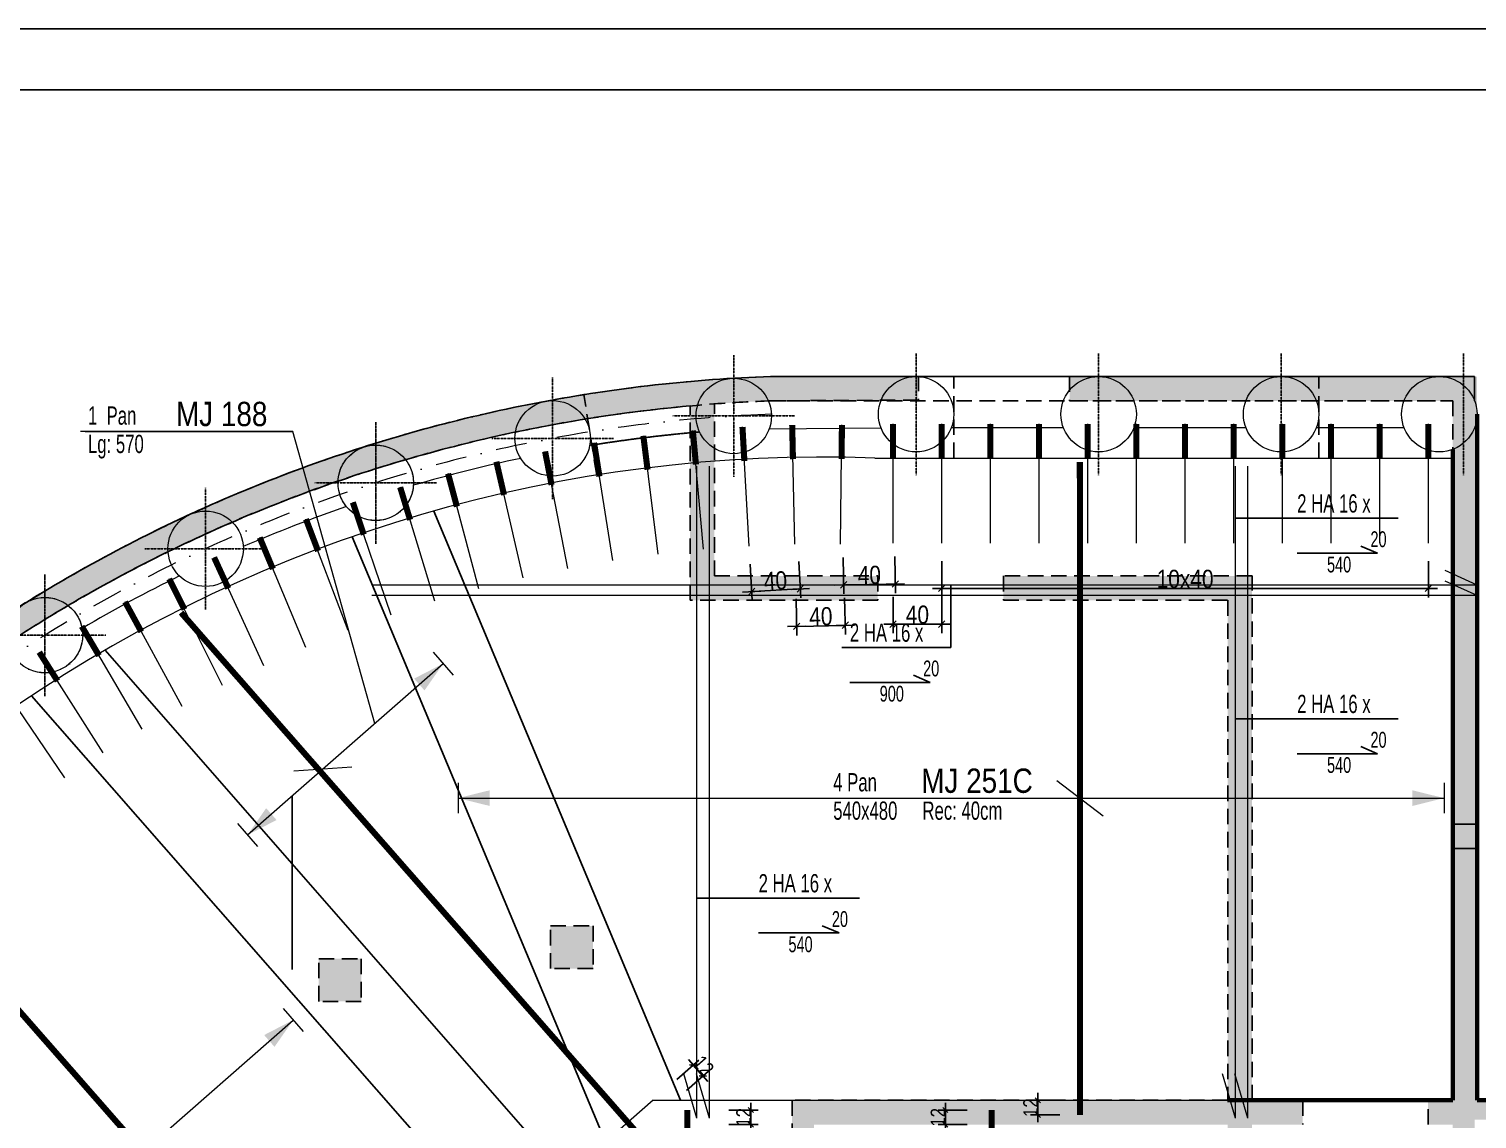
# Model space of a CAD drawing. Header units: millimetres. Extents: x 2049 to 26244, y -43633 to -34245.
# Drawn here: x 22339 to 23529, y -40329 to -39433 of the extents above; entities that cross this region are included whole.
import ezdxf

# ---------------------------------------------------------------- set-up
doc = ezdxf.new("R2010")
doc.units = ezdxf.units.MM
doc.linetypes.add('CACHEX2', pattern=[19.05, 12.7, -6.35])
doc.linetypes.add('TIRETPTX2', pattern=[50.8, 25.4, -12.7, 0, -12.7])
for name, color, linetype in [('01-Cad  2', 1, 'Continuous'), ('01_ARMA_INF', 50, 'Continuous'), ('01_cote_gen', 4, 'Continuous'), ('01_linteaux', 2, 'Continuous'), ('01_murs_sup', 2, 'CACHEX2'), ('01_resv', 32, 'Continuous'), ('01_texte', 230, 'Continuous'), ('AA_COTES', 2, 'Continuous')]:
    doc.layers.add(name, color=color, linetype=linetype)
for name, color, linetype, lineweight in [('01_murs_coup', 5, 'Continuous', 60), ('01_PIEUX', 5, 'Continuous', 60), ('01_tram_axes', 2, 'TIRETPTX2', 9)]:
    doc.layers.add(name, color=color, linetype=linetype, lineweight=lineweight)
doc.styles.add('PATIO', font='ARIALN.TTF')
doc.styles.add('STYLE2', font='ARIALN.TTF')
doc.dimstyles.new('JB50', dxfattribs={"dimscale": 0.1, "dimtxt": 150, "dimasz": 15, "dimexe": 0.1, "dimexo": 0.1, "dimgap": 0.09, "dimtad": 1, "dimdec": 1, "dimdsep": 46, "dimtxsty": 'STYLE2', "dimblk1": 'BOND_G', "dimblk2": 'BOND_D', "dimsah": 1, "dimcen": 1.5, "dimdle": 0.01, "dimse1": 1, "dimse2": 1, "dimclrd": 4, "dimclre": 2, "dimclrt": 6, "dimazin": 2, "dimtfac": 2.333333, "dimtdec": 1, "dimtix": 1, "dimtmove": 2, "dimatfit": 3, "dimldrblk": 'BOND_G', "dimfxl": 1, "dimtolj": 1, "dimtzin": 0, "dimarcsym": 0})
doc.dimstyles.new('JB50res', dxfattribs={"dimscale": 0.1, "dimtxt": 120, "dimasz": 12, "dimexe": 0.1, "dimexo": 0.1, "dimgap": 0.09, "dimtad": 1, "dimdec": 1, "dimdsep": 46, "dimtxsty": 'STYLE2', "dimblk1": 'BOND_G', "dimblk2": 'BOND_D', "dimsah": 1, "dimcen": 1.5, "dimdle": 0.01, "dimse1": 1, "dimse2": 1, "dimclrd": 4, "dimclre": 2, "dimclrt": 6, "dimazin": 2, "dimtfac": 2.333333, "dimtdec": 1, "dimtix": 1, "dimtmove": 2, "dimatfit": 3, "dimldrblk": 'BOND_G', "dimfxl": 1, "dimtolj": 1, "dimtzin": 0, "dimarcsym": 0})
pattern_1 = [(135, (9875.571, 7111.822), (-11.2253202, 9e-16), [7.9375, -7.9375])]

# ---------------------------------------------------------------- blocks, each defined once
blk = doc.blocks.new('BOND_G')
at = {"layer": 'AA_COTES', "color": 0}
for p, q in [((0, -5), (0, 15)), ((5, 0), (-5, 0)), ((1.77, 1.77), (-1.77, -1.77))]:
    blk.add_line(p, q, dxfattribs=at)
blk = doc.blocks.new('BOND_D')
at = {"layer": 'AA_COTES', "color": 0}
for p, q in [((5, 0), (-5, 0)), ((-1.77, -1.77), (1.77, 1.77)), ((0, 5), (0, -15))]:
    blk.add_line(p, q, dxfattribs=at)
blk = doc.blocks.new('*D9491')
at = {"layer": '01_resv', "color": 4, "lineweight": -2, "ltscale": 200, "transparency": 16777216}
for p, q in [((22932.2, -40320.8), (22932.2, -40319.6)), ((22932.2, -40334), (22932.2, -40322)), ((22932.2, -40335.2), (22932.2, -40336.4))]:
    blk.add_line(p, q, dxfattribs=at)
at = {"layer": 'Defpoints', "color": 0, "ltscale": 200, "transparency": 16777216}
for p in [(22932.2, -40322), (22939.6, -40322), (22939.6, -40334)]:
    blk.add_point(p, dxfattribs=at)
at = {"layer": '01_resv', "color": 4, "lineweight": -2, "ltscale": 200, "transparency": 16777216, "xscale": 1.2, "yscale": 1.2, "zscale": 1.2}
for name, p, rotation in [('BOND_D', (22932.2, -40322), 270), ('BOND_G', (22932.2, -40334), 90)]:
    blk.add_blockref(name, p, dxfattribs=dict(at, rotation=rotation))
at = {"layer": '01_resv', "color": 6, "ltscale": 200, "transparency": 16777216, "insert": (22926.2, -40328), "char_height": 12, "attachment_point": 5, "rotation": 90, "style": 'STYLE2'}
blk.add_mtext('\\A1;12', dxfattribs=at)
blk = doc.blocks.new('*D9492')
at = {"layer": '01_resv', "color": 4, "lineweight": -2, "ltscale": 200, "transparency": 16777216}
for p, q in [((23168.1, -40312.8), (23168.1, -40311.6)), ((23168.1, -40314), (23168.1, -40326)), ((23168.1, -40327.2), (23168.1, -40328.4))]:
    blk.add_line(p, q, dxfattribs=at)
at = {"layer": 'Defpoints', "color": 0, "ltscale": 200, "transparency": 16777216}
for p in [(23183.6, -40314), (23168.1, -40326), (23202.8, -40326)]:
    blk.add_point(p, dxfattribs=at)
at = {"layer": '01_resv', "color": 4, "lineweight": -2, "ltscale": 200, "transparency": 16777216, "xscale": 1.2, "yscale": 1.2, "zscale": 1.2}
for name, p, rotation in [('BOND_G', (23168.1, -40314), 270), ('BOND_D', (23168.1, -40326), 90)]:
    blk.add_blockref(name, p, dxfattribs=dict(at, rotation=rotation))
at = {"layer": '01_resv', "color": 6, "ltscale": 200, "transparency": 16777216, "insert": (23162.1, -40320), "char_height": 12, "attachment_point": 5, "rotation": 90, "style": 'STYLE2'}
blk.add_mtext('\\A1;12', dxfattribs=at)
blk = doc.blocks.new('*D9493')
at = {"layer": '01_resv', "color": 4, "lineweight": -2, "ltscale": 200, "transparency": 16777216}
for p, q in [((22884.1, -40284.1), (22883.3, -40283.2)), ((22892.8, -40294.1), (22884.9, -40285)), ((22893.6, -40295), (22894.3, -40295.9))]:
    blk.add_line(p, q, dxfattribs=at)
at = {"layer": 'Defpoints', "color": 0, "ltscale": 200, "transparency": 16777216}
for p in [(22884.9, -40285), (22845.9, -40319.1), (22853.8, -40328.2)]:
    blk.add_point(p, dxfattribs=at)
at = {"layer": '01_resv', "color": 4, "lineweight": -2, "ltscale": 200, "transparency": 16777216, "xscale": 1.2, "yscale": 1.2, "zscale": 1.2}
for name, p, rotation in [('BOND_D', (22884.9, -40285), 311.2122092456704), ('BOND_G', (22892.8, -40294.1), 131.2122092456704)]:
    blk.add_blockref(name, p, dxfattribs=dict(at, rotation=rotation))
at = {"layer": '01_resv', "color": 6, "ltscale": 200, "transparency": 16777216, "insert": (22893.4, -40285.6), "char_height": 12, "attachment_point": 5, "rotation": 311.2122, "style": 'STYLE2'}
blk.add_mtext('\\A1;12', dxfattribs=at)
blk = doc.blocks.new('*D9495')
at = {"layer": '01_resv', "color": 4, "lineweight": -2, "ltscale": 200, "transparency": 16777216}
for p, q in [((23092.1, -40320.8), (23092.1, -40319.6)), ((23092.1, -40322), (23092.1, -40334)), ((23092.1, -40335.2), (23092.1, -40336.4))]:
    blk.add_line(p, q, dxfattribs=at)
at = {"layer": 'Defpoints', "color": 0, "ltscale": 200, "transparency": 16777216}
for p in [(23130.1, -40322), (23092.1, -40334), (23138.5, -40334)]:
    blk.add_point(p, dxfattribs=at)
at = {"layer": '01_resv', "color": 4, "lineweight": -2, "ltscale": 200, "transparency": 16777216, "xscale": 1.2, "yscale": 1.2, "zscale": 1.2}
for name, p, rotation in [('BOND_G', (23092.1, -40322), 270), ('BOND_D', (23092.1, -40334), 90)]:
    blk.add_blockref(name, p, dxfattribs=dict(at, rotation=rotation))
at = {"layer": '01_resv', "color": 6, "ltscale": 200, "transparency": 16777216, "insert": (23086, -40328), "char_height": 12, "attachment_point": 5, "rotation": 90, "style": 'STYLE2'}
blk.add_mtext('\\A1;12', dxfattribs=at)
blk = doc.blocks.new('*D9515')
at = {"layer": '01_cote_gen', "color": 4, "lineweight": -2, "ltscale": 5, "transparency": 16777216}
blk.add_line((23487.6, -39893.2), (23090.6, -39893.2), dxfattribs=at)
at = {"layer": 'Defpoints', "color": 0, "ltscale": 5, "transparency": 16777216}
for p in [(23089.1, -39856), (23489.1, -39856), (23089.1, -39893.2)]:
    blk.add_point(p, dxfattribs=at)
at = {"layer": '01_cote_gen', "color": 4, "lineweight": -2, "ltscale": 5, "transparency": 16777216, "xscale": 1.5, "yscale": 1.5, "zscale": 1.5, "rotation": 180}
blk.add_blockref('BOND_D', (23089.1, -39893.2), dxfattribs=at)
at = {"layer": '01_cote_gen', "color": 4, "lineweight": -2, "ltscale": 5, "transparency": 16777216, "xscale": 1.5, "yscale": 1.5, "zscale": 1.5}
blk.add_blockref('BOND_G', (23489.1, -39893.2), dxfattribs=at)
at = {"layer": '01_cote_gen', "color": 6, "lineweight": 0, "ltscale": 5, "transparency": 16777216, "insert": (23289.1, -39885.5), "char_height": 15, "attachment_point": 5, "style": 'STYLE2'}
blk.add_mtext('\\A1;10x40', dxfattribs=at)
blk = doc.blocks.new('*D9516')
at = {"layer": '01_cote_gen', "color": 4, "lineweight": -2, "ltscale": 5, "transparency": 16777216}
blk.add_line((23087.6, -39922.6), (23050.6, -39922.6), dxfattribs=at)
at = {"layer": 'Defpoints', "color": 0, "ltscale": 5, "transparency": 16777216}
for p in [(23049.1, -39786), (23089.1, -39786), (23049.1, -39922.6)]:
    blk.add_point(p, dxfattribs=at)
at = {"layer": '01_cote_gen', "color": 4, "lineweight": -2, "ltscale": 5, "transparency": 16777216, "xscale": 1.5, "yscale": 1.5, "zscale": 1.5}
for name, p, rotation in [('BOND_D', (23049.1, -39922.6), 180.0000006317008), ('BOND_G', (23089.1, -39922.6), 6.317007716916124e-07)]:
    blk.add_blockref(name, p, dxfattribs=dict(at, rotation=rotation))
at = {"layer": '01_cote_gen', "color": 6, "lineweight": 0, "ltscale": 5, "transparency": 16777216, "insert": (23069.1, -39914.9), "char_height": 15, "attachment_point": 5, "rotation": 0, "style": 'STYLE2'}
blk.add_mtext('\\A1;40', dxfattribs=at)
blk = doc.blocks.new('*D9517')
at = {"layer": '01_cote_gen', "color": 4, "lineweight": -2, "ltscale": 5, "transparency": 16777216}
blk.add_line((23049.4, -39889.6), (23010.1, -39890.3), dxfattribs=at)
at = {"layer": 'Defpoints', "color": 0, "ltscale": 5, "transparency": 16777216}
for p in [(23006.7, -39786.8), (23049.1, -39786), (23008.6, -39890.3)]:
    blk.add_point(p, dxfattribs=at)
at = {"layer": '01_cote_gen', "color": 4, "lineweight": -2, "ltscale": 5, "transparency": 16777216, "xscale": 1.5, "yscale": 1.5, "zscale": 1.5}
for name, p, rotation in [('BOND_D', (23008.6, -39890.3), 181.0204025786133), ('BOND_G', (23050.9, -39889.6), 1.020402578613293)]:
    blk.add_blockref(name, p, dxfattribs=dict(at, rotation=rotation))
at = {"layer": '01_cote_gen', "color": 6, "lineweight": 0, "ltscale": 5, "transparency": 16777216, "insert": (23029.6, -39882.3), "char_height": 15, "attachment_point": 5, "rotation": 1.0204, "style": 'STYLE2'}
blk.add_mtext('\\A1;40', dxfattribs=at)
blk = doc.blocks.new('*D9518')
at = {"layer": '01_cote_gen', "color": 4, "lineweight": -2, "ltscale": 5, "transparency": 16777216}
blk.add_line((23008.3, -39923.6), (22971.4, -39924.4), dxfattribs=at)
at = {"layer": 'Defpoints', "color": 0, "ltscale": 5, "transparency": 16777216}
for p in [(22966.8, -39787.7), (23006.7, -39786.8), (22969.9, -39924.4)]:
    blk.add_point(p, dxfattribs=at)
at = {"layer": '01_cote_gen', "color": 4, "lineweight": -2, "ltscale": 5, "transparency": 16777216, "xscale": 1.5, "yscale": 1.5, "zscale": 1.5}
for name, p, rotation in [('BOND_D', (22969.9, -39924.4), 181.282014071053), ('BOND_G', (23009.8, -39923.5), 1.282014071053048)]:
    blk.add_blockref(name, p, dxfattribs=dict(at, rotation=rotation))
at = {"layer": '01_cote_gen', "color": 6, "lineweight": 0, "ltscale": 5, "transparency": 16777216, "insert": (22989.7, -39916.3), "char_height": 15, "attachment_point": 5, "rotation": 1.282, "style": 'STYLE2'}
blk.add_mtext('\\A1;40', dxfattribs=at)
blk = doc.blocks.new('*D9519')
at = {"layer": '01_cote_gen', "color": 4, "lineweight": -2, "ltscale": 5, "transparency": 16777216}
blk.add_line((22971.3, -39893.7), (22934.4, -39895.7), dxfattribs=at)
at = {"layer": 'Defpoints', "color": 0, "ltscale": 5, "transparency": 16777216}
for p in [(22966.8, -39787), (22926.9, -39789.2), (22932.9, -39895.8)]:
    blk.add_point(p, dxfattribs=at)
at = {"layer": '01_cote_gen', "color": 4, "lineweight": -2, "ltscale": 5, "transparency": 16777216, "xscale": 1.5, "yscale": 1.5, "zscale": 1.5}
for name, p, rotation in [('BOND_G', (22972.8, -39893.6), 3.227914071026428), ('BOND_D', (22932.9, -39895.8), 183.2279140710264)]:
    blk.add_blockref(name, p, dxfattribs=dict(at, rotation=rotation))
at = {"layer": '01_cote_gen', "color": 6, "lineweight": 0, "ltscale": 5, "transparency": 16777216, "insert": (22952.4, -39887), "char_height": 15, "attachment_point": 5, "rotation": 3.2279, "style": 'STYLE2'}
blk.add_mtext('\\A1;40', dxfattribs=at)

msp = doc.modelspace()

# ---------------------------------------------------------------- hatches: boundary and pattern name
at = {"layer": '01_murs_sup', "ltscale": 200}
h = msp.add_hatch(dxfattribs=at)
h.set_pattern_fill('DASH', color=256, scale=2.5, angle=135)
h.set_pattern_definition(pattern_1)
h.paths.add_polyline_path([(23036.55, -39882.95), (22902.2, -39882.95), (22902.2, -39741.57, -0.0095803), (22949.06, -39739.03), (23069.99, -39738.38), (23069.88, -39718.38), (22948.66, -39719.03, 0.3003693), (21830.75, -40514.29), (21852.21, -40514.29, -0.111323), (22154.97, -40068.74), (22154.97, -40514.29), (22174.97, -40514.29), (22174.97, -40050.44, -0.1614566), (22882.2, -39743.2), (22882.2, -39902.95), (23036.55, -39902.95)])
h.paths.add_polyline_path([(22612.02, -40197.69), (22577.02, -40197.69), (22577.02, -40232.69), (22612.02, -40232.69)], flags=17)
h.paths.add_polyline_path([(22802.47, -40170.7), (22767.47, -40170.7), (22767.47, -40205.7), (22802.47, -40205.7)], flags=17)
h = msp.add_hatch(dxfattribs=at)
h.set_pattern_fill('DASH', color=256, scale=2.5, angle=135)
h.set_pattern_definition(pattern_1)
h.paths.add_polyline_path([(23529.06, -39719.03), (23194.11, -39719.03), (23194.11, -39739.03), (23509.06, -39739.03), (23509.03, -40314.02), (23488.89, -40314.02), (23488.89, -40334.02), (23509.06, -40334.02), (23509.06, -40923.02), (23474.02, -40923.02), (23474.02, -40940.97), (23758.06, -40940.97), (23758.06, -40923.02), (23527.06, -40923.02), (23527.06, -40330.02), (23807.06, -40330.02), (23807.06, -40314.02), (23529.06, -40314.02)])
h.paths.add_polyline_path([(23385.81, -40314.02), (23344.1, -40314.02), (23344.1, -39882.95), (23139.75, -39882.95), (23139.75, -39902.95), (23324.1, -39902.95), (23324.1, -40314.02), (22966.1, -40314.02), (22966.1, -40677.02), (22984.1, -40677.02), (22984.1, -40334.02), (23324.1, -40334.02), (23324.1, -40338.91), (23344.15, -40338.91), (23344.1, -40334.02), (23385.81, -40334.02)])

# ---------------------------------------------------------------- linework, layer by layer
at = {"layer": '01-Cad  2'}
for p, q in [((18879.23, -39433.32, 9.99), (26244.09, -39433.32, 9.99)), ((18929.23, -39483.32, -0.3), (26193.09, -39483.32, -0.3))]:
    msp.add_line(p, q, dxfattribs=at)
at = {"layer": '01_ARMA_INF', "linetype": 'Continuous', "lineweight": 0}
for p, q in [((22893.34, -39861.09), (22884.51, -39763.49)), ((22930.82, -39858.38), (22925.3, -39760.53)), ((22968.36, -39856.94), (22966.17, -39758.97)), ((23005.93, -39856.78), (23007.07, -39758.79)), ((23049.06, -39856.03), (23049.06, -39758.03)), ((23089.06, -39856.03), (23089.06, -39758.03)), ((23129.06, -39856.03), (23129.06, -39758.03)), ((23169.06, -39856.03), (23169.06, -39758.03)), ((23209.06, -39856.03), (23209.06, -39758.03)), ((23249.06, -39856.03), (23249.06, -39758.03)), ((23289.06, -39856.03), (23289.06, -39758.03)), ((23329.06, -39856.03), (23329.06, -39758.03)), ((23369.06, -39856.03), (23369.06, -39758.03)), ((23409.06, -39856.03), (23409.06, -39758.03)), ((23449.06, -39856.03), (23449.06, -39758.03)), ((23489.06, -39856.03), (23489.06, -39758.03)), ((22818.78, -39870.31), (22803.34, -39773.54)), ((22855.98, -39865.07), (22843.84, -39767.82)), ((22781.78, -39876.82), (22763.06, -39780.63)), ((22708.54, -39893.58), (22683.34, -39798.88)), ((22745.02, -39884.58), (22723.04, -39789.08)), ((22672.39, -39903.82), (22643.98, -39810.03)), ((22636.61, -39915.28), (22605.04, -39822.51)), ((22601.24, -39927.95), (22566.53, -39836.3)), ((22566.32, -39941.81), (22528.52, -39851.39)), ((22531.89, -39956.85), (22491.04, -39867.76)), ((22497.99, -39973.04), (22454.14, -39885.4)), ((22464.66, -39990.38), (22417.86, -39904.28)), ((22431.93, -40008.85), (22382.24, -39924.38)), ((22399.86, -40028.41), (22347.32, -39945.68)), ((22368.47, -40049.05), (22313.15, -39968.15))]:
    msp.add_line(p, q, dxfattribs=at)
at = {"layer": '01_ARMA_INF', "linetype": 'Continuous', "lineweight": 0, "const_width": 5, "flags": 128}
for points in [[(22887.03, -39791.37), (22884.51, -39763.49)], [(22926.87, -39788.49), (22925.3, -39760.53)], [(22966.79, -39786.96), (22966.17, -39758.97)], [(23006.74, -39786.79), (23007.07, -39758.79)], [(23049.06, -39786.03), (23049.06, -39758.03)], [(23089.06, -39786.03), (23089.06, -39758.03)], [(23129.06, -39786.03), (23129.06, -39758.03)], [(23169.06, -39786.03), (23169.06, -39758.03)], [(23209.06, -39786.03), (23209.06, -39758.03)], [(23249.06, -39786.03), (23249.06, -39758.03)], [(23289.06, -39786.03), (23289.06, -39758.03)], [(23329.06, -39786.03), (23329.06, -39758.03)], [(23369.06, -39786.03), (23369.06, -39758.03)], [(23409.06, -39786.03), (23409.06, -39758.03)], [(23449.06, -39786.03), (23449.06, -39758.03)], [(23489.06, -39786.03), (23489.06, -39758.03)], [(22807.75, -39801.19), (22803.34, -39773.54)], [(22847.31, -39795.61), (22843.84, -39767.82)], [(22729.32, -39816.36), (22723.04, -39789.08)], [(22768.41, -39808.11), (22763.06, -39780.63)], [(23202.62, -39789.35), (23202.79, -40326.02)], [(22690.54, -39825.94), (22683.34, -39798.88)], [(22652.1, -39836.83), (22643.98, -39810.03)], [(22614.06, -39849.01), (22605.04, -39822.51)], [(22576.45, -39862.48), (22566.53, -39836.3)], [(22539.32, -39877.22), (22528.52, -39851.39)], [(22502.71, -39893.22), (22491.04, -39867.76)], [(22466.67, -39910.44), (22454.14, -39885.4)], [(22431.23, -39928.88), (22417.86, -39904.28)], [(22463.89, -39913.11), (22839.01, -40341.15)], [(22396.44, -39948.51), (22382.24, -39924.38)], [(22362.33, -39969.32), (22347.32, -39945.68)], [(22199.91, -40091.07), (22622.91, -40573.74)], [(22880.2, -40762), (22879.97, -40322.02)], [(23130.3, -40686.02), (23130.12, -40322.02)]]:
    msp.add_lwpolyline(points, dxfattribs=at)
at = {"layer": '01_linteaux', "linetype": 'TIRETPTX2', "ltscale": 0.01}
for p, q in [((22918.12, -39801.46), (22918.12, -39701.46)), ((23068.04, -39800.03), (23068.04, -39700.03)), ((23218.04, -39800.03), (23218.04, -39700.03)), ((23368.04, -39800.03), (23368.04, -39700.03)), ((23518.04, -39800.03), (23518.04, -39700.03)), ((23518.04, -39800.03), (23518.04, -39700.03)), ((22769.3, -39819.85), (22769.3, -39719.85)), ((22968.12, -39751.46), (22868.12, -39751.46)), ((22623.87, -39856.44), (22623.87, -39756.44)), ((22623.88, -39856.4), (22623.88, -39756.4)), ((22819.3, -39769.85), (22719.3, -39769.85)), ((22484.07, -39910.6), (22484.07, -39810.6)), ((22673.87, -39806.44), (22573.87, -39806.44)), ((22673.88, -39806.4), (22573.88, -39806.4)), ((22534.07, -39860.6), (22434.07, -39860.6)), ((22352.01, -39981.63), (22352.01, -39881.63)), ((22352.01, -39981.67), (22352.01, -39881.67)), ((22402.01, -39931.63), (22302.01, -39931.63)), ((22402.01, -39931.67), (22302.01, -39931.67))]:
    msp.add_line(p, q, dxfattribs=at)
at = {"layer": '01_murs_coup', "ltscale": 0.1}
for p, q in [((23529.06, -40314.02), (23529.06, -39750.03)), ((23529.06, -40314.02), (23529.06, -39750.03)), ((23509.06, -40314.02), (23509.06, -39779.02)), ((23509.06, -40314.02), (23509.06, -39779.02)), ((23509.06, -40314.02), (23324.07, -40314.02)), ((23509.06, -40314.02), (23324.07, -40314.02)), ((23556.06, -40314.02), (23529.06, -40314.02))]:
    msp.add_line(p, q, dxfattribs=at)
at = {"layer": '01_murs_coup', "linetype": 'Continuous', "lineweight": 5}
for q in [(22674.93, -40468.9), (23324.07, -40314.02)]:
    msp.add_line((22851.77, -40314.02), q, dxfattribs=at)
msp.add_arc((22991.86, -40963), 1202.73, 94.85607, 99.19121, dxfattribs=at)
at = {"layer": '01_murs_sup', "ltscale": 200}
for p, q in [((22948.46, -39719.03), (23527.06, -39719.03)), ((23527.06, -39739.08), (23527.06, -39719.03)), ((22671.54, -39829.67), (22874.29, -40314.02)), ((22604.5, -39850.8), (22812.72, -40348.22)), ((22401.36, -39944.01), (22780.27, -40376.64)), ((22341.07, -39981.41), (22727.61, -40422.76))]:
    msp.add_line(p, q, dxfattribs=at)
at = {"layer": '01_murs_sup'}
for p, q in [((23069.88, -39718.38), (23069.99, -39738.38)), ((23099.04, -39786.03), (23099.04, -39719.03)), ((23527.06, -39719.03), (23194.11, -39719.03)), ((23194.11, -39719.03), (23194.11, -39739.03)), ((23399.04, -39786.03), (23399.04, -39719.03)), ((22805.54, -39800.11), (22794.95, -39733.95)), ((22948.81, -39739.03), (23509.06, -39739.03)), ((23069.99, -39738.38), (22949.06, -39739.03)), ((23194.11, -39739.03), (23509.06, -39739.03)), ((23509.06, -39739.03), (23509.03, -40314.02)), ((22882.2, -39902.95), (22882.2, -39743.2)), ((22902.2, -39882.95), (22902.2, -39741.57)), ((22902.2, -39882.95), (23036.55, -39882.95)), ((23036.55, -39882.95), (23036.55, -39902.95)), ((23344.1, -39882.95), (23139.75, -39882.95)), ((23139.75, -39882.95), (23139.75, -39902.95)), ((23344.1, -40314.02), (23344.1, -39882.95)), ((23036.55, -39902.95), (22882.2, -39902.95)), ((23139.75, -39902.95), (23324.1, -39902.95)), ((23324.1, -39902.95), (23324.1, -40314.02)), ((22767.47, -40170.7), (22802.47, -40170.7)), ((22767.47, -40205.7), (22767.47, -40170.7)), ((22802.47, -40170.7), (22802.47, -40205.7)), ((22577.02, -40197.69), (22612.02, -40197.69)), ((22577.02, -40232.69), (22577.02, -40197.69)), ((22612.02, -40197.69), (22612.02, -40232.69)), ((22802.47, -40205.7), (22767.47, -40205.7)), ((22612.02, -40232.69), (22577.02, -40232.69)), ((23324.1, -40314.02), (22966.1, -40314.02)), ((22966.1, -40314.02), (22966.1, -40821.55)), ((23385.81, -40314.02), (23344.1, -40314.02)), ((23385.81, -40314.02), (23385.81, -40334.02)), ((23488.89, -40334.02), (23488.89, -40314.02)), ((23488.89, -40314.02), (23509.06, -40314.02))]:
    msp.add_line(p, q, dxfattribs=at)
for centre, radius, start, end in [((22991.89, -40963.16), 1244.88, 91.99024, 160.6054), ((22991.86, -40963), 1224.73, 92.01413, 160.58977), ((22991.9, -40963), 1224.73, 92.00464, 94.20021), ((22991.9, -40963.06), 1224.78, 95.13881, 131.82964), ((22991.86, -40963), 1202.73, 94.85607, 99.19121)]:
    msp.add_arc(centre, radius, start, end, dxfattribs=at)
at = {"layer": '01_murs_sup', "ltscale": 200}
msp.add_arc((22991.86, -40963), 1244.73, 91.99788, 160.61055, dxfattribs=at)
at = {"layer": '01_murs_sup', "ltscale": 0.05}
msp.add_arc((22991.86, -40963), 1202.73, 94.85607, 99.19121, dxfattribs=at)
at = {"layer": '01_PIEUX', "linetype": 'Continuous', "lineweight": 5}
for p, q in [((22947.22, -39762.15), (23039.16, -39761.3)), ((23097.02, -39761.03), (23189.05, -39761.03)), ((23247.02, -39761.03), (23339.05, -39761.03)), ((23397.02, -39761.03), (23469.08, -39761.03)), ((23034.07, -39786.03), (23509.06, -39786.03))]:
    msp.add_line(p, q, dxfattribs=at)
for centre in [(22918.12, -39751.46), (23068.04, -39750.03), (23218.04, -39750.03), (23368.04, -39750.03), (23498.06, -39750.03), (22769.3, -39769.85), (22623.88, -39806.4), (22484.07, -39860.6), (22352.01, -39931.63)]:
    msp.add_circle(centre, 31, dxfattribs=at)
for radius, start, end in [(1177.73, 87.94572, 160.46959), (1202.73, 101.94011, 106.27421), (1202.73, 109.02311, 113.35721), (1202.73, 116.10611, 120.44021)]:
    msp.add_arc((22991.86, -40963), radius, start, end, dxfattribs=at)
at = {"layer": '01_resv', "ltscale": 200}
for p, q in [((23509.06, -40106.98), (23509.06, -40086.98)), ((23509.06, -40086.98), (23529.06, -40086.98)), ((23529.06, -40086.98), (23529.06, -40106.98)), ((23529.06, -40106.98), (23509.06, -40106.98))]:
    msp.add_line(p, q, dxfattribs=at)
msp.add_solid([(23509.06, -40086.98), (23529.06, -40086.98), (23529.06, -40106.98), (23509.06, -40106.98)], dxfattribs=at)
at = {"layer": '01_texte', "linetype": 'Continuous', "lineweight": 0}
for p, q in [((22555.63, -39764.16), (22381.28, -39764.16)), ((22623.01, -40004.36), (22555.63, -39764.16)), ((22887.85, -40328.82), (22887.85, -39792.65)), ((22898.1, -40328.82), (22898.1, -39792.65)), ((23330.52, -40328.82), (23330.52, -39792.65)), ((23340.77, -40328.82), (23340.77, -39792.65)), ((23529.06, -39890.42), (23502.73, -39878.56)), ((23529.06, -39890.42), (22620.63, -39890.42)), ((23529.06, -39899.16), (23502.73, -39887.3)), ((23529.06, -39899.16), (22620.63, -39899.16)), ((22518.46, -40095.92), (22679.33, -39955.03)), ((22671.1, -39945.64), (22687.55, -39964.42)), ((22671.1, -39945.64), (22687.55, -39964.42)), ((22556.59, -40043.24), (22604.35, -40039.98)), ((22691.54, -40053.13), (22691.54, -40078.09)), ((23183.67, -40051.1), (23221.74, -40080.11)), ((23501.95, -40053.12), (23501.95, -40078.08)), ((22691.54, -40065.61), (23501.95, -40065.6)), ((22510.24, -40086.53), (22526.68, -40105.31)), ((22547.82, -40238.65), (22564.27, -40257.42)), ((22074.59, -40669.7), (22556.04, -40248.03)), ((22887.85, -40328.82), (22877.2, -40292.31)), ((22898.1, -40328.82), (22887.45, -40292.31)), ((23330.52, -40328.82), (23319.87, -40292.31)), ((23340.77, -40328.82), (23330.12, -40292.31))]:
    msp.add_line(p, q, dxfattribs=at)
at = {"layer": '01_texte', "ltscale": 5}
for p, q in [((22384.99, -39764.16), (22555.63, -39764.16)), ((23464.18, -39835.56), (23330.52, -39835.56)), ((23096.52, -39941.78), (23096.52, -39890.42)), ((23096.52, -39941.78), (23007.01, -39941.78)), ((23464.18, -40000.4), (23330.52, -40000.4)), ((22555.11, -40063.82), (22555.11, -40206.38)), ((23021.51, -40147.77), (22887.85, -40147.77))]:
    msp.add_line(p, q, dxfattribs=at)
at = {"layer": '01_texte'}
for p, q in [((23447.33, -39864.25), (23433.51, -39858.42)), ((23447.33, -39864.25), (23381.25, -39864.25)), ((23079.68, -39970.47), (23065.86, -39964.64)), ((23079.68, -39970.47), (23013.6, -39970.47)), ((23447.33, -40029.09), (23433.51, -40023.26)), ((23447.33, -40029.09), (23381.25, -40029.09)), ((23004.66, -40176.46), (22938.58, -40176.46)), ((23004.66, -40176.46), (22990.84, -40170.63))]:
    msp.add_line(p, q, dxfattribs=at)
at = {"layer": '01_texte', "linetype": 'Continuous', "lineweight": 0}
for points in [[(22679.33, -39955.03), (22655.44, -39967.37), (22659.7, -39972.23)], [(22679.33, -39955.03), (22663.95, -39977.09), (22659.7, -39972.23)], [(22691.54, -40065.61), (22717.63, -40059.15), (22717.63, -40065.61)], [(23501.95, -40065.6), (23475.85, -40059.14), (23475.85, -40065.6)], [(22518.46, -40095.92), (22533.83, -40073.87), (22538.09, -40078.73)], [(22691.54, -40065.61), (22717.63, -40072.07), (22717.63, -40065.61)], [(23501.95, -40065.6), (23475.85, -40072.06), (23475.85, -40065.6)], [(22518.46, -40095.92), (22542.35, -40083.59), (22538.09, -40078.73)], [(22556.04, -40248.03), (22532.16, -40260.37), (22536.41, -40265.23)], [(22556.04, -40248.03), (22540.67, -40270.09), (22536.41, -40265.23)]]:
    msp.add_solid(points, dxfattribs=at)
at = {"layer": '01_tram_axes', "ltscale": 0.7}
for centre in [(22623.87, -39806.44), (22352.01, -39931.67)]:
    msp.add_circle(centre, 31, dxfattribs=at)
at = {"layer": '01_tram_axes'}
msp.add_arc((22991.86, -40963), 1213.73, 91.99092, 160.61055, dxfattribs=at)

# ---------------------------------------------------------------- texts
at = {"layer": '01_texte', "ltscale": 5, "style": 'PATIO'}
for s, p in [('MJ 188', (22459.7, -39759.83)), ('MJ 251C', (23072.24, -40061.28))]:
    msp.add_text(s, height=20, dxfattribs=at).set_placement(p)
at = {"layer": '01_texte', "ltscale": 5, "style": 'PATIO', "width": 0.8}
for s, height, p in [('1  Pan', 15, (22387.37, -39758.62)), ('Lg: 570', 15, (22387.37, -39781.96)), ('2 HA 16 x', 15, (23381.24, -39830.86)), ('20', 13, (23441.45, -39859.3)), ('540', 13, (23405.76, -39880.05)), ('2 HA 16 x', 15, (23013.59, -39937.07)), ('20', 13, (23073.79, -39965.52)), ('900', 13, (23038.11, -39986.27)), ('2 HA 16 x', 15, (23381.24, -39995.69)), ('20', 13, (23441.45, -40024.14)), ('540', 13, (23405.76, -40044.89)), ('4 Pan', 15, (22999.9, -40060.07)), ('540x480', 15, (22999.9, -40083.4)), ('Rec: 40cm', 15, (23073.24, -40083.4)), ('2 HA 16 x', 15, (22938.57, -40143.07)), ('20', 13, (22998.78, -40171.51)), ('540', 13, (22963.09, -40192.26))]:
    msp.add_text(s, height=height, dxfattribs=at).set_placement(p)

# ---------------------------------------------------------------- dimensions: what is measured, and where the dimension line sits
at = {"layer": '01_cote_gen', "lineweight": 0, "ltscale": 5}
for p1, p2, distance, picture, middle in [((22966.79, -39786.96), (22926.92, -39789.21), 106.78, '*D9519', (22952.44, -39887.04)), ((23006.74, -39786.79), (22966.81, -39787.68), 136.79, '*D9518', (22989.66, -39916.32)), ((23049.06, -39786.03), (23006.74, -39786.79), 103.56, '*D9517', (23029.61, -39882.29))]:
    dim = msp.add_aligned_dim(p1=p1, p2=p2, distance=distance, text='40', dimstyle='JB50', dxfattribs=at)
    dim.commit()
    dim.dimension.update_dxf_attribs({"geometry": picture, "text_midpoint": middle})
dim = msp.add_aligned_dim(p1=(23089.06, -39786.03), p2=(23049.06, -39786.03), distance=136.53, dimstyle='JB50', dxfattribs=at)
dim.commit()
dim.dimension.update_dxf_attribs({"geometry": '*D9516', "text_midpoint": (23069.06, -39914.89)})
dim = msp.add_linear_dim(base=(23089.06, -39893.21), p1=(23489.06, -39856.03), p2=(23089.06, -39856.03), text='10x40', dimstyle='JB50', dxfattribs=at)
dim.commit()
dim.dimension.update_dxf_attribs({"geometry": '*D9515', "text_midpoint": (23289.06, -39885.54)})
at = {"layer": '01_resv', "ltscale": 200}
dim = msp.add_aligned_dim(p1=(22853.82, -40328.17), p2=(22845.92, -40319.15), distance=-51.77, dimstyle='JB50res', dxfattribs=at)
dim.commit()
dim.dimension.update_dxf_attribs({"geometry": '*D9493', "text_midpoint": (22893.35, -40285.58)})
for base, p1, p2, picture, middle in [((23168.09, -40326.02), (23183.56, -40314.02), (23202.79, -40326.02), '*D9492', (23162.06, -40320.02)), ((22932.18, -40322.02), (22939.62, -40334.02), (22939.62, -40322.02), '*D9491', (22926.15, -40328.02)), ((23092.07, -40334.02), (23130.12, -40322.02), (23138.51, -40334.02), '*D9495', (23086.04, -40328.02))]:
    dim = msp.add_linear_dim(base=base, p1=p1, p2=p2, angle=90, dimstyle='JB50res', dxfattribs=at)
    dim.commit()
    dim.dimension.update_dxf_attribs({"geometry": picture, "text_midpoint": middle})

doc.saveas('drawing.dxf')
